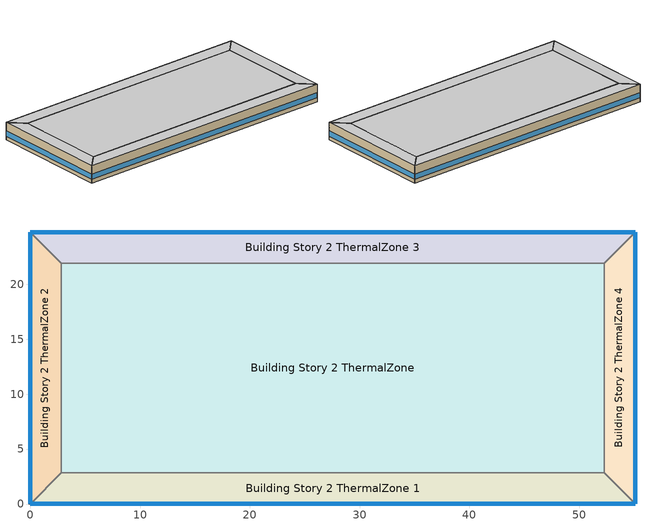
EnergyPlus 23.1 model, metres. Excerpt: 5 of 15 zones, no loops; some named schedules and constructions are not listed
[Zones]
Building Story 2 ThermalZone
 floor adiabatic (Typical Interior Floor): 52.27,2.83 2.83,2.83 2.83,21.94 52.27,21.94 z3.6
 wall adiabatic (Typical Interior Wall): 2.83,2.83 52.27,2.83 52.27,21.94 2.83,21.94 2.83,2.83 z3.6:7.2
 ceiling adiabatic (Typical Interior Ceiling): 52.27,21.94 2.83,21.94 2.83,2.83 52.27,2.83 z7.2
Building Story 2 ThermalZone 1
 floor adiabatic (Typical Interior Ceiling): 55.1,0 0,0 2.83,2.83 52.27,2.83 z3.6
 wall outside (Typical Insulated Steel Framed Exterior Wall R-20.41): 0,0 55.1,0 z3.6:7.2
 wall adiabatic (Typical Interior Wall): 55.1,0 52.27,2.83 2.83,2.83 0,0 z3.6:7.2
 window (U 0.48 SHGC 0.40 Dbl Ref-D Clr 6mm/13mm): 0.03,0 55.07,0 z4.36:5.44
 ceiling adiabatic (Typical Interior Ceiling): 52.27,2.83 2.83,2.83 0,0 55.1,0 z7.2
Building Story 2 ThermalZone 2
 floor adiabatic (Typical Interior Ceiling): 0,0 0,24.77 2.83,21.94 2.83,2.83 z3.6
 wall outside (Typical Insulated Steel Framed Exterior Wall R-20.41): 0,24.77 0,0 z3.6:7.2
 wall adiabatic (Typical Interior Wall): 0,0 2.83,2.83 2.83,21.94 0,24.77 z3.6:7.2
 window (U 0.48 SHGC 0.40 Dbl Ref-D Clr 6mm/13mm): 0,24.74 0,0.03 z4.36:5.44
 ceiling adiabatic (Typical Interior Ceiling): 2.83,2.83 2.83,21.94 0,24.77 0,0 z7.2
Building Story 2 ThermalZone 3
 floor adiabatic (Typical Interior Ceiling): 0,24.77 55.1,24.77 52.27,21.94 2.83,21.94 z3.6
 wall outside (Typical Insulated Steel Framed Exterior Wall R-20.41): 55.1,24.77 0,24.77 z3.6:7.2
 wall adiabatic (Typical Interior Wall): 0,24.77 2.83,21.94 52.27,21.94 55.1,24.77 z3.6:7.2
 window (U 0.48 SHGC 0.40 Dbl Ref-D Clr 6mm/13mm): 55.07,24.77 0.03,24.77 z4.36:5.44
 ceiling adiabatic (Typical Interior Ceiling): 2.83,21.94 52.27,21.94 55.1,24.77 0,24.77 z7.2
Building Story 2 ThermalZone 4
 floor adiabatic (Typical Interior Ceiling): 55.1,24.77 55.1,0 52.27,2.83 52.27,21.94 z3.6
 wall outside (Typical Insulated Steel Framed Exterior Wall R-20.41): 55.1,0 55.1,24.77 z3.6:7.2
 wall adiabatic (Typical Interior Wall): 55.1,24.77 52.27,21.94 52.27,2.83 55.1,0 z3.6:7.2
 window (U 0.48 SHGC 0.40 Dbl Ref-D Clr 6mm/13mm): 55.1,0.03 55.1,24.74 z4.36:5.44
 ceiling adiabatic (Typical Interior Ceiling): 52.27,21.94 52.27,2.83 55.1,0 55.1,24.77 z7.2
[Material] Roughness=MediumSmooth; Thickness {m}=0.15; Conductivity {W/m-K}=0.12; Density {kg/m3}=540; Specific Heat {J/kg-K}=1210; Thermal Absorptance=0.9; Solar Absorptance=0.7; Visible Absorptance=0.7
Std Wood 6inch 1; Std Wood 6inch 2
[Construction]
InteriorFurnishings 1: Std Wood 6inch 1
InteriorFurnishings 2: Std Wood 6inch 2
[SpaceList]
Story Ground Blended Space Type: Building Story 1 Space 4, Building Story 1 Space 1, Building Story 1 Space, Building Story 1 Space 3, Building Story 1 Space 2
Story Mid Blended Space Type: Building Story 2 Space, Building Story 2 Space 1, Building Story 2 Space 2, Building Story 2 Space 3, Building Story 2 Space 4
Story Top Blended Space Type: Building Story 3 Space, Building Story 3 Space 1, Building Story 3 Space 2, Building Story 3 Space 3, Building Story 3 Space 4
[Lights] Design Level Calculation Method=Watts/Area; Return Air Fraction=0; Fraction Visible=0.2; Fraction Replaceable=1
Name | Zone or ZoneList or Space or SpaceList | Schedule | Watts per Zone Floor Area {W/m2} | Fraction Radiant
Office OfficeLarge Data Center Lights 1 | Story Ground Blended Space Type | OfficeLarge BLDG_LIGHT_SCH_2013 | 0.0995619 | 0.7
Office OfficeLarge Main Data Center Lights 1 | Story Ground Blended Space Type | OfficeLarge BLDG_LIGHT_SCH_2013 | 0.179 | 0.7
SecondarySchool Auditorium Lights 1 | Story Ground Blended Space Type | SchoolSecondary BLDG_LIGHT_SCH_2013 | 0.615196 | 0.37
SecondarySchool Cafeteria Lights 1 | Story Ground Blended Space Type | SchoolSecondary BLDG_LIGHT_SCH_2013 | 0.401741 | 0.37
SecondarySchool Classroom Lights 1 | Story Ground Blended Space Type | SchoolSecondary BLDG_LIGHT_CLASSROOM_SCH_2013 | 0.796436 | 0.37
SecondarySchool ComputerRoom Lights 1 | Story Ground Blended Space Type | SchoolSecondary BLDG_LIGHT_CLASSROOM_SCH_2013 | 1.17002 | 0.37
SecondarySchool Corridor Lights 1 | Story Ground Blended Space Type | SchoolSecondary BLDG_LIGHT_CORRIDOR_SCH_2013 | 0.29887 | 0.37
SecondarySchool Gym Lights 1 | Story Ground Blended Space Type | SchoolSecondary BLDG_LIGHT_GYM_SCH_2013 | 2.29617 | 0.37
SecondarySchool Kitchen Lights 1 | Story Ground Blended Space Type | SchoolSecondary BLDG_LIGHT_SCH_2013 | 0.257882 | 0.37
SecondarySchool Library Lights 1 | Story Ground Blended Space Type | SchoolSecondary BLDG_LIGHT_LIBRARY_SCH_2013 | 0.989115 | 0.37
SecondarySchool Lobby Lights 1 | Story Ground Blended Space Type | SchoolSecondary BLDG_LIGHT_LOBBYFLR1_SCH_2013 | 0.373163 | 0.37
SecondarySchool Mechanical Lights 1 | Story Ground Blended Space Type | SchoolSecondary BLDG_LIGHT_MECHANICAL_SCH_2013 | 0.283999 | 0.37
SecondarySchool Office Lights 1 | Story Ground Blended Space Type | SchoolSecondary BLDG_LIGHT_OFFICE_SCH_2013 | 1.16779 | 0.37
SecondarySchool Restroom Lights 1 | Story Ground Blended Space Type | SchoolSecondary BLDG_LIGHT_BATH_SCH_2013 | 0.406333 | 0.37
Office WholeBuilding - Lg Office Lights 1 | Story Mid Blended Space Type | OfficeLarge BLDG_LIGHT_SCH_2013 | 1.48672 | 0.7
SecondarySchool Classroom Lights 2 | Story Mid Blended Space Type | SchoolSecondary BLDG_LIGHT_CLASSROOM_SCH_2013 | 6.50958 | 0.37
SecondarySchool Corridor Lights 2 | Story Mid Blended Space Type | SchoolSecondary BLDG_LIGHT_CORRIDOR_SCH_2013 | 2.44278 | 0.37
Office WholeBuilding - Lg Office Lights 2 | Story Top Blended Space Type | OfficeLarge BLDG_LIGHT_SCH_2013 | 8.82641 | 0.7
[People] Number of People Calculation Method=People/Area; Fraction Radiant=0.3; Enable ASHRAE 55 Comfort Warnings=Yes; Mean Radiant Temperature Calculation Type=ZoneAveraged; Work Efficiency Schedule=Work Efficiency Schedule; Clothing Insulation Schedule=Clothing Schedule; Air Velocity Schedule=Air Velocity Schedule; Thermal Comfort Model 1 Type=Fanger
Name | Zone or ZoneList or Space or SpaceList | Number of People Schedule | People per Floor Area {person/m2} | Activity Level Schedule
SecondarySchool Auditorium People 1 | Story Ground Blended Space Type | SchoolSecondary BLDG_OCC_SCH_Auditorium | 0.146475 | SchoolSecondary ACTIVITY_SCH
SecondarySchool Cafeteria People 1 | Story Ground Blended Space Type | SchoolSecondary BLDG_OCC_SCH_Cafeteria | 0.0618064 | SchoolSecondary ACTIVITY_SCH
SecondarySchool Classroom People 1 | Story Ground Blended Space Type | SchoolSecondary BLDG_OCC_SCH | 0.0224801 | SchoolSecondary ACTIVITY_SCH
SecondarySchool ComputerRoom People 1 | Story Ground Blended Space Type | SchoolSecondary BLDG_OCC_SCH_Extend | 0.0330248 | SchoolSecondary ACTIVITY_SCH
SecondarySchool Gym People 1 | Story Ground Blended Space Type | SchoolSecondary BLDG_OCC_SCH_Gym | 0.0956739 | SchoolSecondary ACTIVITY_SCH
SecondarySchool Kitchen People 1 | Story Ground Blended Space Type | SchoolSecondary BLDG_OCC_SCH | 0.0032459 | SchoolSecondary ACTIVITY_SCH
SecondarySchool Library People 1 | Story Ground Blended Space Type | SchoolSecondary BLDG_OCC_SCH | 0.00831189 | SchoolSecondary ACTIVITY_SCH
SecondarySchool Office People 1 | Story Ground Blended Space Type | SchoolSecondary BLDG_OCC_SCH_Offices | 0.00526032 | SchoolSecondary ACTIVITY_SCH
Office WholeBuilding - Lg Office People 1 | Story Mid Blended Space Type | OfficeLarge BLDG_OCC_SCH | 0.00906537 | OfficeLarge ACTIVITY_SCH
SecondarySchool Classroom People 2 | Story Mid Blended Space Type | SchoolSecondary BLDG_OCC_SCH | 0.183738 | SchoolSecondary ACTIVITY_SCH
Office WholeBuilding - Lg Office People 2 | Story Top Blended Space Type | OfficeLarge BLDG_OCC_SCH | 0.0538196 | OfficeLarge ACTIVITY_SCH
[ElectricEquipment] Design Level Calculation Method=Watts/Area
Name | Zone or ZoneList or Space or SpaceList | Schedule | Watts per Zone Floor Area {W/m2} | Fraction Radiant | Fraction Latent | Fraction Lost
2 Elevator Fans | Story Ground Blended Space Type | Elevator Schedule 3 | 0.0646608 | 0.5
2 Elevator Lift Motors | Story Ground Blended Space Type | Elevator Schedule 1 | 33.5339 | 0 | 0 | 1
2 Elevator Lights | Story Ground Blended Space Type | Elevator Schedule 2 | 0.0675662 | 0.5
Office OfficeLarge Data Center Elec Equip 1 | Story Ground Blended Space Type | DataCenter_EQUIP_SCH | 2.42834 | 0.5 | 0 | 0
Office OfficeLarge Main Data Center Elec Equip 1 | Story Ground Blended Space Type | DataCenter_EQUIP_SCH | 9.82314 | 0.5 | 0 | 0
SecondarySchool Auditorium Elec Equip 1 | Story Ground Blended Space Type | SchoolSecondary BLDG_EQUIP_SCH_2013 | 0.449191 | 0.5 | 0 | 0
SecondarySchool Cafeteria Elec Equip 1 | Story Ground Blended Space Type | SchoolSecondary KITCHEN_ELEC_EQUIP_SCH | 4.41916 | 0.5 | 0 | 0
SecondarySchool Classroom Elec Equip 1 | Story Ground Blended Space Type | SchoolSecondary BLDG_EQUIP_SCH_2013 | 0.596685 | 0.5 | 0 | 0
SecondarySchool ComputerRoom Elec Equip 1 | Story Ground Blended Space Type | SchoolSecondary BLDG_EQUIP_SCH_2013 | 1.75314 | 0.5 | 0 | 0
SecondarySchool Corridor Elec Equip 1 | Story Ground Blended Space Type | SchoolSecondary BLDG_EQUIP_SCH_2013 | 0.167548 | 0.5 | 0 | 0
SecondarySchool Gym Elec Equip 1 | Story Ground Blended Space Type | SchoolSecondary BLDG_EQUIP_SCH_2013 | 1.467 | 0.5 | 0 | 0
SecondarySchool Kitchen Elec Equip 1 | Story Ground Blended Space Type | SchoolSecondary KITCHEN_ELEC_EQUIP_SCH | 4.40104 | 0.3 | 0.25 | 0.2
SecondarySchool Library Elec Equip 1 | Story Ground Blended Space Type | SchoolSecondary BLDG_EQUIP_SCH_2013 | 0.773006 | 0.5 | 0 | 0
SecondarySchool Lobby Elec Equip 1; SecondarySchool Restroom Elec Equip 1 | Story Ground Blended Space Type | SchoolSecondary BLDG_EQUIP_SCH_2013 | 0.153412 | 0.5 | 0 | 0
SecondarySchool Mechanical Elec Equip 1 | Story Ground Blended Space Type | SchoolSecondary BLDG_EQUIP_SCH_2013 | 0.25019 | 0.5 | 0 | 0
SecondarySchool Office Elec Equip 1 | Story Ground Blended Space Type | SchoolSecondary BLDG_EQUIP_SCH_2013 | 1.05206 | 0.5 | 0 | 0
Office WholeBuilding - Lg Office Elec Equip 1 | Story Mid Blended Space Type | OfficeLarge BLDG_EQUIP_SCH | 1.35932 | 0.5 | 0 | 0
SecondarySchool Classroom Elec Equip 2 | Story Mid Blended Space Type | SchoolSecondary BLDG_EQUIP_SCH_2013 | 4.87694 | 0.5 | 0 | 0
SecondarySchool Corridor Elec Equip 2 | Story Mid Blended Space Type | SchoolSecondary BLDG_EQUIP_SCH_2013 | 1.36943 | 0.5 | 0 | 0
Office WholeBuilding - Lg Office Elec Equip 2 | Story Top Blended Space Type | OfficeLarge BLDG_EQUIP_SCH | 8.07007 | 0.5 | 0 | 0
[GasEquipment]
SecondarySchool Kitchen Gas Equip 1: Zone or ZoneList or Space or SpaceList=Story Ground Blended Space Type; Schedule=SchoolSecondary KITCHEN_GAS_EQUIP_SCH; Design Level Calculation Method=Watts/Area; Power per Zone Floor Area {W/m2}=33.2354; Fraction Latent=0.1; Fraction Radiant=0.2; Fraction Lost=0.7
[ZoneInfiltration:DesignFlowRate] Schedule=Always On Discrete; Design Flow Rate Calculation Method=Flow/ExteriorArea; Constant Term Coefficient=0; Temperature Term Coefficient=0; Velocity Term Coefficient=0.224; Velocity Squared Term Coefficient=0
Name | Zone or ZoneList or Space or SpaceList | Flow Rate per Exterior Surface Area {m3/s-m2}
SecondarySchool Auditorium A  - Story Ground Infiltration; SecondarySchool Auditorium C  - Story Ground Infiltration | Story Ground Blended Space Type | 1.55015e-05
SecondarySchool Cafeteria A  - Story Ground Infiltration; SecondarySchool Cafeteria C  - Story Ground Infiltration | Story Ground Blended Space Type | 9.81147e-06
SecondarySchool Classroom A  - Story Ground Infiltration; SecondarySchool Classroom C  - Story Ground Infiltration | Story Ground Blended Space Type | 5.079e-05
SecondarySchool ComputerRoom A  - Story Ground Infiltration; SecondarySchool ComputerRoom C  - Story Ground Infiltration | Story Ground Blended Space Type | 1.49786e-05
SecondarySchool Corridor B  - Story Ground Infiltration | Story Ground Blended Space Type | 4.71038e-05
SecondarySchool Gym A  - Story Ground Infiltration; SecondarySchool Gym C  - Story Ground Infiltration | Story Ground Blended Space Type | 3.00124e-05
SecondarySchool Gym A end_a - Story Ground Infiltration; SecondarySchool Gym C end_a - Story Ground Infiltration | Story Ground Blended Space Type | 4.12272e-05
SecondarySchool Gym B end_a - Story Ground Infiltration | Story Ground Blended Space Type | 7.26875e-05
SecondarySchool Kitchen A  - Story Ground Infiltration; SecondarySchool Kitchen C  - Story Ground Infiltration | Story Ground Blended Space Type | 3.38327e-06
SecondarySchool Library A  - Story Ground Infiltration; SecondarySchool Library C  - Story Ground Infiltration | Story Ground Blended Space Type | 1.31947e-05
SecondarySchool Lobby A  - Story Ground Infiltration; SecondarySchool Lobby C  - Story Ground Infiltration; SecondarySchool Restroom A  - Story Ground Infiltration; SecondarySchool Restroom C  - Story Ground Infiltration | Story Ground Blended Space Type | 6.58199e-06
SecondarySchool Mechanical A  - Story Ground Infiltration; SecondarySchool Mechanical C  - Story Ground Infiltration | Story Ground Blended Space Type | 1.07342e-05
SecondarySchool Office A  - Story Ground Infiltration; SecondarySchool Office C  - Story Ground Infiltration | Story Ground Blended Space Type | 1.6701e-05
Office WholeBuilding - Lg Office A  - Story Mid Infiltration; Office WholeBuilding - Lg Office C  - Story Mid Infiltration | Story Mid Blended Space Type | 4.93953e-05
Office WholeBuilding - Lg Office B  - Story Mid Infiltration | Story Mid Blended Space Type | 7.26875e-05
SecondarySchool Classroom A  - Story Mid Infiltration; SecondarySchool Classroom C  - Story Mid Infiltration | Story Mid Blended Space Type | 0.000121477
SecondarySchool Classroom A end_a - Story Mid Infiltration; SecondarySchool Classroom C end_a - Story Mid Infiltration | Story Mid Blended Space Type | 5.4019e-05
SecondarySchool Corridor B end_a - Story Mid Infiltration | Story Mid Blended Space Type | 4.71038e-05
Office WholeBuilding - Lg Office A  - Story Top Infiltration; Office WholeBuilding - Lg Office C  - Story Top Infiltration | Story Top Blended Space Type | 3.71817e-05
Office WholeBuilding - Lg Office A end_a - Story Top Infiltration; Office WholeBuilding - Lg Office A end_b - Story Top Infiltration; Office WholeBuilding - Lg Office C end_a - Story Top Infiltration; Office WholeBuilding - Lg Office C end_b - Story Top Infiltration | Story Top Blended Space Type | 1.18238e-05
Office WholeBuilding - Lg Office B end_a - Story Top Infiltration; Office WholeBuilding - Lg Office B end_b - Story Top Infiltration | Story Top Blended Space Type | 2.08466e-05
[Schedule:Day:Interval]
OfficeLarge BLDG_LIGHT_SCH_2013 Sat Day: No, 06:00, 0.05, 08:00, 0.0905601, 12:00, 0.27168, 17:00, 0.13584, 19:00, 0.0452801, 24:00, 0.05
OfficeLarge BLDG_LIGHT_SCH_2013 Default: No, 05:00, 0.05, 18:00, 0.0452801, 24:00, 0.05
OfficeLarge BLDG_LIGHT_SCH_2013 Wkdy Day: No, 05:00, 0.05, 06:00, 0.1, 07:00, 0.0905601, 08:00, 0.27168, 17:00, 0.815041, 18:00, 0.452801, 20:00, 0.27168, 22:00, 0.18112, 23:00, 0.0905601, 24:00, 0.0452801
OfficeLarge BLDG_LIGHT_SCH_2013 Summer Design Day; SchoolSecondary BLDG_LIGHT_SCH_2013 Summer Design Day; SchoolSecondary BLDG_LIGHT_CLASSROOM_SCH_2013 Summer Design Day; SchoolSecondary BLDG_LIGHT_CORRIDOR_SCH_2013 Summer Design Day; SchoolSecondary BLDG_LIGHT_GYM_SCH_2013 Summer Design Day; SchoolSecondary BLDG_LIGHT_LIBRARY_SCH_2013 Summer Design Day; SchoolSecondary BLDG_LIGHT_LOBBYFLR1_SCH_2013 Summer Design Day; SchoolSecondary BLDG_LIGHT_MECHANICAL_SCH_2013 Summer Design Day; SchoolSecondary BLDG_LIGHT_OFFICE_SCH_2013 Summer Design Day; SchoolSecondary BLDG_LIGHT_BATH_SCH_2013 Summer Design Day; Clothing Schedule Default Winter Clothes; 60 space(s) Occ Sch Summer Design Day 3; 60 space(s) Occ Sch Winter Design Day 3; 60 space(s) Occ Sch Summer Design Day 1; 60 space(s) Occ Sch Winter Design Day 1; 60 space(s) Occ Sch Summer Design Day 2; 60 space(s) Occ Sch Winter Design Day 2; DataCenter_EQUIP_SCH Wknd|Wkdy|Hol Day 3; DataCenter_EQUIP_SCH Wknd|Wkdy|Hol Day 7; DataCenter_EQUIP_SCH Wknd|Wkdy|Hol Day 11; DataCenter_EQUIP_SCH Summer Design Day; OfficeLarge BLDG_EQUIP_SCH Summer Design Day: No, 24:00, 1
OfficeLarge BLDG_LIGHT_SCH_2013 Winter Design Day; SchoolSecondary BLDG_LIGHT_SCH_2013 Winter Design Day; SchoolSecondary BLDG_LIGHT_CLASSROOM_SCH_2013 Winter Design Day; SchoolSecondary BLDG_LIGHT_CORRIDOR_SCH_2013 Winter Design Day; SchoolSecondary BLDG_LIGHT_GYM_SCH_2013 Winter Design Day; SchoolSecondary BLDG_LIGHT_LIBRARY_SCH_2013 Winter Design Day; SchoolSecondary BLDG_LIGHT_LOBBYFLR1_SCH_2013 Winter Design Day; SchoolSecondary BLDG_LIGHT_MECHANICAL_SCH_2013 Winter Design Day; SchoolSecondary BLDG_LIGHT_OFFICE_SCH_2013 Winter Design Day; SchoolSecondary BLDG_LIGHT_BATH_SCH_2013 Winter Design Day; SchoolSecondary BLDG_OCC_SCH_Auditorium Wknd Day; SchoolSecondary BLDG_OCC_SCH_Auditorium Wknd Day 1; SchoolSecondary BLDG_OCC_SCH_Auditorium Default; SchoolSecondary BLDG_OCC_SCH_Auditorium Winter Design Day; Work Efficiency Schedule Default; SchoolSecondary BLDG_OCC_SCH_Cafeteria Wknd Day; SchoolSecondary BLDG_OCC_SCH_Cafeteria Wknd Day 1; SchoolSecondary BLDG_OCC_SCH_Cafeteria Default; SchoolSecondary BLDG_OCC_SCH_Cafeteria Winter Design Day; SchoolSecondary BLDG_OCC_SCH Wknd Day; SchoolSecondary BLDG_OCC_SCH Wknd Day 1; SchoolSecondary BLDG_OCC_SCH Default; SchoolSecondary BLDG_OCC_SCH Winter Design Day; SchoolSecondary BLDG_OCC_SCH_Extend Wknd Day; SchoolSecondary BLDG_OCC_SCH_Extend Wknd Day 1; SchoolSecondary BLDG_OCC_SCH_Extend Default; SchoolSecondary BLDG_OCC_SCH_Extend Winter Design Day; SchoolSecondary BLDG_OCC_SCH_Gym Wknd Day; SchoolSecondary BLDG_OCC_SCH_Gym Wknd Day 1; SchoolSecondary BLDG_OCC_SCH_Gym Default; SchoolSecondary BLDG_OCC_SCH_Gym Winter Design Day; SchoolSecondary BLDG_OCC_SCH_Offices Wknd Day; SchoolSecondary BLDG_OCC_SCH_Offices Wknd Day 1; SchoolSecondary BLDG_OCC_SCH_Offices Default; SchoolSecondary BLDG_OCC_SCH_Offices Winter Design Day; Schedule Day 3; OfficeLarge BLDG_OCC_SCH Winter Design Day; OfficeLarge BLDG_EQUIP_SCH Winter Design Day: No, 24:00, 0
SchoolSecondary BLDG_LIGHT_SCH_2013 Wknd Day; SchoolSecondary BLDG_LIGHT_SCH_2013 Wknd Day 1; SchoolSecondary BLDG_LIGHT_SCH_2013 Default; SchoolSecondary BLDG_LIGHT_CLASSROOM_SCH_2013 Wknd Day; SchoolSecondary BLDG_LIGHT_CLASSROOM_SCH_2013 Wknd Day 1; SchoolSecondary BLDG_LIGHT_CLASSROOM_SCH_2013 Default; SchoolSecondary BLDG_LIGHT_CORRIDOR_SCH_2013 Wknd Day; SchoolSecondary BLDG_LIGHT_CORRIDOR_SCH_2013 Wknd Day 1; SchoolSecondary BLDG_LIGHT_CORRIDOR_SCH_2013 Default; SchoolSecondary BLDG_LIGHT_GYM_SCH_2013 Wknd Day; SchoolSecondary BLDG_LIGHT_GYM_SCH_2013 Wknd Day 1; SchoolSecondary BLDG_LIGHT_GYM_SCH_2013 Default; SchoolSecondary BLDG_LIGHT_LIBRARY_SCH_2013 Wknd Day; SchoolSecondary BLDG_LIGHT_LIBRARY_SCH_2013 Wknd Day 1; SchoolSecondary BLDG_LIGHT_LIBRARY_SCH_2013 Default; SchoolSecondary BLDG_LIGHT_LOBBYFLR1_SCH_2013 Wknd Day; SchoolSecondary BLDG_LIGHT_LOBBYFLR1_SCH_2013 Wknd Day 1; SchoolSecondary BLDG_LIGHT_LOBBYFLR1_SCH_2013 Default; SchoolSecondary BLDG_LIGHT_MECHANICAL_SCH_2013 Wknd Day; SchoolSecondary BLDG_LIGHT_MECHANICAL_SCH_2013 Wknd Day 1; SchoolSecondary BLDG_LIGHT_MECHANICAL_SCH_2013 Default; SchoolSecondary BLDG_LIGHT_OFFICE_SCH_2013 Wknd Day; SchoolSecondary BLDG_LIGHT_OFFICE_SCH_2013 Wknd Day 1; SchoolSecondary BLDG_LIGHT_OFFICE_SCH_2013 Default; SchoolSecondary BLDG_LIGHT_BATH_SCH_2013 Wknd Day; SchoolSecondary BLDG_LIGHT_BATH_SCH_2013 Wknd Day 1; SchoolSecondary BLDG_LIGHT_BATH_SCH_2013 Default: No, 24:00, 0.1773
SchoolSecondary BLDG_LIGHT_SCH_2013 Wkdy Day; SchoolSecondary BLDG_LIGHT_SCH_2013 Wkdy Day 2; SchoolSecondary BLDG_LIGHT_MECHANICAL_SCH_2013 Wkdy Day; SchoolSecondary BLDG_LIGHT_MECHANICAL_SCH_2013 Wkdy Day 2: No, 07:00, 0.1773, 21:00, 0.9, 24:00, 0.1773
SchoolSecondary BLDG_LIGHT_SCH_2013 Wkdy Day 1; SchoolSecondary BLDG_LIGHT_MECHANICAL_SCH_2013 Wkdy Day 1: No, 08:00, 0.1773, 20:00, 0.5, 24:00, 0.1773
SchoolSecondary BLDG_LIGHT_CLASSROOM_SCH_2013 Wkdy Day; SchoolSecondary BLDG_LIGHT_CLASSROOM_SCH_2013 Wkdy Day 2: No, 07:00, 0.1773, 08:00, 0.9, 21:00, 0.598291, 24:00, 0.1773
SchoolSecondary BLDG_LIGHT_CLASSROOM_SCH_2013 Wkdy Day 1: No, 08:00, 0.1773, 20:00, 0.332384, 21:00, 0.117863, 24:00, 0.1773
SchoolSecondary BLDG_LIGHT_CORRIDOR_SCH_2013 Wkdy Day; SchoolSecondary BLDG_LIGHT_CORRIDOR_SCH_2013 Wkdy Day 2: No, 07:00, 0.1773, 08:00, 0.9, 21:00, 0.551772, 24:00, 0.1773
SchoolSecondary BLDG_LIGHT_CORRIDOR_SCH_2013 Wkdy Day 1: No, 08:00, 0.1773, 20:00, 0.30654, 21:00, 0.108699, 24:00, 0.1773
SchoolSecondary BLDG_LIGHT_GYM_SCH_2013 Wkdy Day; SchoolSecondary BLDG_LIGHT_GYM_SCH_2013 Wkdy Day 2: No, 07:00, 0.1773, 08:00, 0.9, 21:00, 0.88182, 24:00, 0.1773
SchoolSecondary BLDG_LIGHT_GYM_SCH_2013 Wkdy Day 1: No, 08:00, 0.1773, 20:00, 0.4899, 21:00, 0.173719, 24:00, 0.1773
SchoolSecondary BLDG_LIGHT_LIBRARY_SCH_2013 Wkdy Day; SchoolSecondary BLDG_LIGHT_LIBRARY_SCH_2013 Wkdy Day 2: No, 07:00, 0.1773, 08:00, 0.9, 21:00, 0.8325, 24:00, 0.1773
SchoolSecondary BLDG_LIGHT_LIBRARY_SCH_2013 Wkdy Day 1: No, 08:00, 0.1773, 20:00, 0.4625, 21:00, 0.164002, 24:00, 0.1773
SchoolSecondary BLDG_LIGHT_LOBBYFLR1_SCH_2013 Wkdy Day; SchoolSecondary BLDG_LIGHT_LOBBYFLR1_SCH_2013 Wkdy Day 2: No, 07:00, 0.1773, 08:00, 0.9, 21:00, 0.855, 24:00, 0.1773
SchoolSecondary BLDG_LIGHT_LOBBYFLR1_SCH_2013 Wkdy Day 1: No, 08:00, 0.1773, 20:00, 0.475, 21:00, 0.168435, 24:00, 0.1773
SchoolSecondary BLDG_LIGHT_OFFICE_SCH_2013 Wkdy Day; SchoolSecondary BLDG_LIGHT_OFFICE_SCH_2013 Wkdy Day 2: No, 07:00, 0.1773, 08:00, 0.9, 21:00, 0.747958, 24:00, 0.1773
SchoolSecondary BLDG_LIGHT_OFFICE_SCH_2013 Wkdy Day 1: No, 08:00, 0.1773, 20:00, 0.415533, 21:00, 0.147348, 24:00, 0.1773
SchoolSecondary BLDG_LIGHT_BATH_SCH_2013 Wkdy Day; SchoolSecondary BLDG_LIGHT_BATH_SCH_2013 Wkdy Day 2: No, 07:00, 0.1773, 08:00, 0.9, 21:00, 0.594, 24:00, 0.1773
SchoolSecondary BLDG_LIGHT_BATH_SCH_2013 Wkdy Day 1: No, 08:00, 0.1773, 20:00, 0.33, 21:00, 0.117018, 24:00, 0.1773
SchoolSecondary BLDG_OCC_SCH_Auditorium Wkdy|SmrDsn Day; SchoolSecondary BLDG_OCC_SCH_Auditorium Wkdy|SmrDsn Day 2; SchoolSecondary BLDG_OCC_SCH_Auditorium Summer Design Day: No, 08:00, 0, 15:00, 0.25, 20:00, 0.95, 24:00, 0
SchoolSecondary BLDG_OCC_SCH_Auditorium Wkdy|SmrDsn Day 1: No, 08:00, 0, 17:00, 0.15, 19:00, 0.35, 24:00, 0
SchoolSecondary ACTIVITY_SCH Default; SchoolSecondary ACTIVITY_SCH Summer Design Day; SchoolSecondary ACTIVITY_SCH Winter Design Day; OfficeLarge ACTIVITY_SCH Default; OfficeLarge ACTIVITY_SCH Summer Design Day; OfficeLarge ACTIVITY_SCH Winter Design Day: No, 24:00, 120
Air Velocity Schedule Default: No, 24:00, 0.2
SchoolSecondary BLDG_OCC_SCH_Cafeteria Wkdy|SmrDsn Day; SchoolSecondary BLDG_OCC_SCH_Cafeteria Wkdy|SmrDsn Day 2; SchoolSecondary BLDG_OCC_SCH_Cafeteria Summer Design Day: No, 09:00, 0, 15:00, 0.95, 20:00, 0.35, 24:00, 0
SchoolSecondary BLDG_OCC_SCH_Cafeteria Wkdy|SmrDsn Day 1: No, 09:00, 0, 17:00, 0.15, 19:00, 0.35, 24:00, 0
SchoolSecondary BLDG_OCC_SCH Wkdy|SmrDsn Day; SchoolSecondary BLDG_OCC_SCH Wkdy|SmrDsn Day 2; SchoolSecondary BLDG_OCC_SCH Summer Design Day: No, 08:00, 0, 16:00, 0.95, 21:00, 0.15, 24:00, 0
SchoolSecondary BLDG_OCC_SCH Wkdy|SmrDsn Day 1: No, 08:00, 0, 21:00, 0.15, 24:00, 0
SchoolSecondary BLDG_OCC_SCH_Extend Wkdy|SmrDsn Day; SchoolSecondary BLDG_OCC_SCH_Extend Wkdy|SmrDsn Day 2; SchoolSecondary BLDG_OCC_SCH_Extend Summer Design Day: No, 08:00, 0, 21:00, 0.95, 24:00, 0
SchoolSecondary BLDG_OCC_SCH_Extend Wkdy|SmrDsn Day 1: No, 08:00, 0, 21:00, 0.5, 24:00, 0
SchoolSecondary BLDG_OCC_SCH_Gym Wkdy|SmrDsn Day; SchoolSecondary BLDG_OCC_SCH_Gym Wkdy|SmrDsn Day 2; SchoolSecondary BLDG_OCC_SCH_Gym Summer Design Day: No, 08:00, 0, 16:00, 0.35, 21:00, 0.95, 24:00, 0
SchoolSecondary BLDG_OCC_SCH_Gym Wkdy|SmrDsn Day 1: No, 08:00, 0, 21:00, 0.35, 24:00, 0
SchoolSecondary BLDG_OCC_SCH_Offices Wkdy|SmrDsn Day; SchoolSecondary BLDG_OCC_SCH_Offices Wkdy|SmrDsn Day 2; SchoolSecondary BLDG_OCC_SCH_Offices Summer Design Day: No, 08:00, 0, 17:00, 0.95, 21:00, 0.15, 24:00, 0
SchoolSecondary BLDG_OCC_SCH_Offices Wkdy|SmrDsn Day 1: No, 08:00, 0, 17:00, 0.5, 21:00, 0.15, 24:00, 0
60 space(s) Occ Sch Saturday 3; 60 space(s) Occ Sch Saturday 2: No, 05:00, 0, 06:00, 1, 07:00, 0, 08:00, 1, 11:00, 0, 12:00, 1, 16:00, 0, 17:00, 1, 18:00, 0, 19:00, 1, 24:00, 0
60 space(s) Occ Sch Sunday 3; 60 space(s) Occ Sch Sunday 2: No, 05:00, 0, 06:00, 1, 17:00, 0, 18:00, 1, 24:00, 0
60 space(s) Occ Sch Default 3; 60 space(s) Occ Sch Tuesday 19; 60 space(s) Occ Sch Wednesday 19; 60 space(s) Occ Sch Thursday 19; 60 space(s) Occ Sch Friday 19; 60 space(s) Occ Sch Thursday 18; 60 space(s) Occ Sch Friday 18; 60 space(s) Occ Sch Monday 16; 60 space(s) Occ Sch Tuesday 18; 60 space(s) Occ Sch Wednesday 18; 60 space(s) Occ Sch Thursday 16; 60 space(s) Occ Sch Friday 16; 60 space(s) Occ Sch Monday 14; 60 space(s) Occ Sch Tuesday 16; 60 space(s) Occ Sch Wednesday 16; 60 space(s) Occ Sch Friday 15; 60 space(s) Occ Sch Monday 13; 60 space(s) Occ Sch Tuesday 15; 60 space(s) Occ Sch Wednesday 15; 60 space(s) Occ Sch Thursday 15; 60 space(s) Occ Sch Default 2; 60 space(s) Occ Sch Tuesday 14; 60 space(s) Occ Sch Wednesday 14; 60 space(s) Occ Sch Thursday 14; 60 space(s) Occ Sch Friday 14; 60 space(s) Occ Sch Thursday 13; 60 space(s) Occ Sch Friday 13; 60 space(s) Occ Sch Monday 12; 60 space(s) Occ Sch Tuesday 13; 60 space(s) Occ Sch Wednesday 13; 60 space(s) Occ Sch Thursday 11; 60 space(s) Occ Sch Friday 11; 60 space(s) Occ Sch Monday 10; 60 space(s) Occ Sch Tuesday 11; 60 space(s) Occ Sch Wednesday 11; 60 space(s) Occ Sch Friday 10; 60 space(s) Occ Sch Monday 9; 60 space(s) Occ Sch Tuesday 10; 60 space(s) Occ Sch Wednesday 10; 60 space(s) Occ Sch Thursday 10: No, 05:00, 0, 07:00, 1, 08:00, 1, 09:00, 1, 11:00, 0, 13:00, 1, 14:00, 0, 15:00, 1, 16:00, 1, 17:00, 1, 18:00, 1, 19:00, 0, 20:00, 1, 21:00, 1, 22:00, 1, 24:00, 0
60 space(s) Occ Sch Friday 17; 60 space(s) Occ Sch Monday 15; 60 space(s) Occ Sch Tuesday 17; 60 space(s) Occ Sch Wednesday 17; 60 space(s) Occ Sch Thursday 17; 60 space(s) Occ Sch Friday 12; 60 space(s) Occ Sch Monday 11; 60 space(s) Occ Sch Tuesday 12; 60 space(s) Occ Sch Wednesday 12; 60 space(s) Occ Sch Thursday 12: No, 05:00, 0, 07:00, 1, 08:00, 1, 09:00, 1, 11:00, 0, 13:00, 1, 16:00, 0, 17:00, 1, 18:00, 1, 19:00, 1, 20:00, 0, 21:00, 1, 22:00, 1, 24:00, 0
60 space(s) Occ Sch Saturday 1: No, 05:00, 0, 06:00, 0.00506984, 07:00, 0, 08:00, 0.0101397, 11:00, 0, 12:00, 0.0101397, 16:00, 0, 17:00, 0.00253492, 18:00, 0, 19:00, 0.00253492, 24:00, 0
60 space(s) Occ Sch Sunday 1: No, 05:00, 0, 06:00, 0.00253492, 17:00, 0, 18:00, 0.00253492, 24:00, 0
60 space(s) Occ Sch Default 1; 60 space(s) Occ Sch Tuesday 9; 60 space(s) Occ Sch Wednesday 9; 60 space(s) Occ Sch Thursday 9; 60 space(s) Occ Sch Friday 9; 60 space(s) Occ Sch Friday 5; 60 space(s) Occ Sch Monday 5; 60 space(s) Occ Sch Tuesday 5; 60 space(s) Occ Sch Wednesday 5; 60 space(s) Occ Sch Thursday 5: No, 05:00, 0, 07:00, 0.00506984, 08:00, 0.293544, 09:00, 0.0476565, 11:00, 0, 13:00, 0.0228143, 14:00, 0, 15:00, 0.0532333, 16:00, 0.094806, 17:00, 0.0370098, 18:00, 0.0101397, 19:00, 0, 20:00, 0.130802, 21:00, 0.126746, 22:00, 0.00253492, 24:00, 0
60 space(s) Occ Sch Thursday 8; 60 space(s) Occ Sch Friday 8; 60 space(s) Occ Sch Monday 8; 60 space(s) Occ Sch Tuesday 8; 60 space(s) Occ Sch Wednesday 8; 60 space(s) Occ Sch Thursday 6; 60 space(s) Occ Sch Friday 6; 60 space(s) Occ Sch Monday 6; 60 space(s) Occ Sch Tuesday 6; 60 space(s) Occ Sch Wednesday 6: No, 05:00, 0, 07:00, 0.00506984, 08:00, 0.151588, 09:00, 0.0481635, 11:00, 0, 13:00, 0.0233213, 14:00, 0, 15:00, 0.0532333, 16:00, 0.0466425, 17:00, 0.0370098, 18:00, 0.0101397, 19:00, 0, 20:00, 0.130802, 21:00, 0.126746, 22:00, 0.00253492, 24:00, 0
60 space(s) Occ Sch Friday 7; 60 space(s) Occ Sch Monday 7; 60 space(s) Occ Sch Tuesday 7; 60 space(s) Occ Sch Wednesday 7; 60 space(s) Occ Sch Thursday 7: No, 05:00, 0, 07:00, 0.00506984, 08:00, 0.125732, 09:00, 0.00760476, 11:00, 0, 13:00, 0.0228143, 16:00, 0, 17:00, 0.00101397, 18:00, 0.0101397, 19:00, 0.0593171, 20:00, 0, 21:00, 0.0679358, 22:00, 0.00253492, 24:00, 0
DataCenter_EQUIP_SCH Wknd|Wkdy|Hol Day; DataCenter_EQUIP_SCH Wknd|Wkdy|Hol Day 4; DataCenter_EQUIP_SCH Wknd|Wkdy|Hol Day 8; DataCenter_EQUIP_SCH Winter Design Day 11: No, 24:00, 0.25
DataCenter_EQUIP_SCH Wknd|Wkdy|Hol Day 1; DataCenter_EQUIP_SCH Wknd|Wkdy|Hol Day 5; DataCenter_EQUIP_SCH Wknd|Wkdy|Hol Day 9: No, 24:00, 0.5
DataCenter_EQUIP_SCH Wknd|Wkdy|Hol Day 2; DataCenter_EQUIP_SCH Wknd|Wkdy|Hol Day 6; DataCenter_EQUIP_SCH Wknd|Wkdy|Hol Day 10: No, 24:00, 0.75
SchoolSecondary BLDG_EQUIP_SCH_2013 Default|Wknd Day; SchoolSecondary BLDG_EQUIP_SCH_2013 Default|Wknd Day 2; SchoolSecondary BLDG_EQUIP_SCH_2013 Default: No, 24:00, 0.295624
SchoolSecondary BLDG_EQUIP_SCH_2013 Wkdy Day; SchoolSecondary BLDG_EQUIP_SCH_2013 Wkdy Day 2: No, 08:00, 0.295624, 17:00, 0.90367, 21:00, 0.332931, 24:00, 0.295624
SchoolSecondary BLDG_EQUIP_SCH_2013 Wkdy Day 1: No, 08:00, 0.21116, 17:00, 0.475616, 21:00, 0.237808, 24:00, 0.21116
SchoolSecondary BLDG_EQUIP_SCH_2013 Default|Wknd Day 1: No, 24:00, 0.21116
SchoolSecondary BLDG_EQUIP_SCH_2013 Summer Design Day: No, 08:00, 0.35, 17:00, 0.95, 24:00, 0.35
SchoolSecondary BLDG_EQUIP_SCH_2013 Winter Design Day 2: No, 24:00, 0.35
SchoolSecondary KITCHEN_ELEC_EQUIP_SCH Wknd Day; SchoolSecondary KITCHEN_ELEC_EQUIP_SCH Wknd Day 1; SchoolSecondary KITCHEN_ELEC_EQUIP_SCH Default; SchoolSecondary KITCHEN_ELEC_EQUIP_SCH Winter Design Day: No, 24:00, 0.1
SchoolSecondary KITCHEN_ELEC_EQUIP_SCH Wkdy Day; SchoolSecondary KITCHEN_ELEC_EQUIP_SCH Wkdy Day 1; SchoolSecondary KITCHEN_ELEC_EQUIP_SCH Wkdy Day 2; SchoolSecondary KITCHEN_ELEC_EQUIP_SCH Summer Design Day: No, 08:00, 0.1, 10:00, 0.15, 13:00, 0.25, 15:00, 0.15, 24:00, 0.1
SchoolSecondary KITCHEN_GAS_EQUIP_SCH Wknd Day; SchoolSecondary KITCHEN_GAS_EQUIP_SCH Wknd Day 1; SchoolSecondary KITCHEN_GAS_EQUIP_SCH Default; SchoolSecondary KITCHEN_GAS_EQUIP_SCH Winter Design Day: No, 24:00, 0.02
SchoolSecondary KITCHEN_GAS_EQUIP_SCH Wkdy|SmrDsn Day; SchoolSecondary KITCHEN_GAS_EQUIP_SCH Wkdy|SmrDsn Day 1; SchoolSecondary KITCHEN_GAS_EQUIP_SCH Wkdy|SmrDsn Day 2; SchoolSecondary KITCHEN_GAS_EQUIP_SCH Summer Design Day: No, 08:00, 0.02, 10:00, 0.15, 13:00, 0.2, 15:00, 0.1, 24:00, 0.02
OfficeLarge BLDG_OCC_SCH Sat Day: No, 06:00, 0, 08:00, 0.1, 12:00, 0.3, 17:00, 0.1, 19:00, 0.05, 24:00, 0
OfficeLarge BLDG_OCC_SCH Default: No, 06:00, 0, 18:00, 0.05, 24:00, 0
OfficeLarge BLDG_OCC_SCH Wkdy Day: No, 06:00, 0, 07:00, 0.1, 08:00, 0.2, 12:00, 0.95, 13:00, 0.5, 17:00, 0.95, 18:00, 0.3, 22:00, 0.1, 24:00, 0.05
OfficeLarge BLDG_OCC_SCH Summer Design Day: No, 06:00, 0, 22:00, 1, 24:00, 0.05
OfficeLarge BLDG_EQUIP_SCH Sat Day: No, 06:00, 0.3, 08:00, 0.4, 12:00, 0.5, 17:00, 0.35, 24:00, 0.3
OfficeLarge BLDG_EQUIP_SCH Default: No, 24:00, 0.3
OfficeLarge BLDG_EQUIP_SCH Wkdy Day: No, 08:00, 0.4, 12:00, 0.9, 13:00, 0.8, 17:00, 0.9, 18:00, 0.5, 24:00, 0.4
[Schedule:Week:Daily]
OfficeLarge BLDG_LIGHT_SCH_2013 Week Rule - Jan1-Jan1: OfficeLarge BLDG_LIGHT_SCH_2013 Sat Day, OfficeLarge BLDG_LIGHT_SCH_2013 Sat Day, OfficeLarge BLDG_LIGHT_SCH_2013 Sat Day, OfficeLarge BLDG_LIGHT_SCH_2013 Sat Day, OfficeLarge BLDG_LIGHT_SCH_2013 Sat Day, OfficeLarge BLDG_LIGHT_SCH_2013 Sat Day, OfficeLarge BLDG_LIGHT_SCH_2013 Sat Day, OfficeLarge BLDG_LIGHT_SCH_2013 Default, OfficeLarge BLDG_LIGHT_SCH_2013 Summer Design Day, OfficeLarge BLDG_LIGHT_SCH_2013 Winter Design Day, OfficeLarge BLDG_LIGHT_SCH_2013 Default, OfficeLarge BLDG_LIGHT_SCH_2013 Default
OfficeLarge BLDG_LIGHT_SCH_2013 Week Rule - Jan2-Dec31: OfficeLarge BLDG_LIGHT_SCH_2013 Default, OfficeLarge BLDG_LIGHT_SCH_2013 Wkdy Day, OfficeLarge BLDG_LIGHT_SCH_2013 Wkdy Day, OfficeLarge BLDG_LIGHT_SCH_2013 Wkdy Day, OfficeLarge BLDG_LIGHT_SCH_2013 Wkdy Day, OfficeLarge BLDG_LIGHT_SCH_2013 Wkdy Day, OfficeLarge BLDG_LIGHT_SCH_2013 Sat Day, OfficeLarge BLDG_LIGHT_SCH_2013 Default, OfficeLarge BLDG_LIGHT_SCH_2013 Summer Design Day, OfficeLarge BLDG_LIGHT_SCH_2013 Winter Design Day, OfficeLarge BLDG_LIGHT_SCH_2013 Default, OfficeLarge BLDG_LIGHT_SCH_2013 Default
SchoolSecondary BLDG_LIGHT_SCH_2013 Week Rule - Jan1-Jan1: SchoolSecondary BLDG_LIGHT_SCH_2013 Wknd Day, SchoolSecondary BLDG_LIGHT_SCH_2013 Wknd Day, SchoolSecondary BLDG_LIGHT_SCH_2013 Wknd Day, SchoolSecondary BLDG_LIGHT_SCH_2013 Wknd Day, SchoolSecondary BLDG_LIGHT_SCH_2013 Wknd Day, SchoolSecondary BLDG_LIGHT_SCH_2013 Wknd Day, SchoolSecondary BLDG_LIGHT_SCH_2013 Wknd Day, SchoolSecondary BLDG_LIGHT_SCH_2013 Default, SchoolSecondary BLDG_LIGHT_SCH_2013 Summer Design Day, SchoolSecondary BLDG_LIGHT_SCH_2013 Winter Design Day, SchoolSecondary BLDG_LIGHT_SCH_2013 Default, SchoolSecondary BLDG_LIGHT_SCH_2013 Default
SchoolSecondary BLDG_LIGHT_SCH_2013 Week Rule - Jan2-Jun25: SchoolSecondary BLDG_LIGHT_SCH_2013 Wknd Day, SchoolSecondary BLDG_LIGHT_SCH_2013 Wkdy Day, SchoolSecondary BLDG_LIGHT_SCH_2013 Wkdy Day, SchoolSecondary BLDG_LIGHT_SCH_2013 Wkdy Day, SchoolSecondary BLDG_LIGHT_SCH_2013 Wkdy Day, SchoolSecondary BLDG_LIGHT_SCH_2013 Wkdy Day, SchoolSecondary BLDG_LIGHT_SCH_2013 Wknd Day, SchoolSecondary BLDG_LIGHT_SCH_2013 Default, SchoolSecondary BLDG_LIGHT_SCH_2013 Summer Design Day, SchoolSecondary BLDG_LIGHT_SCH_2013 Winter Design Day, SchoolSecondary BLDG_LIGHT_SCH_2013 Default, SchoolSecondary BLDG_LIGHT_SCH_2013 Default
SchoolSecondary BLDG_LIGHT_SCH_2013 Week Rule - Jun26-Jul2: SchoolSecondary BLDG_LIGHT_SCH_2013 Wknd Day, SchoolSecondary BLDG_LIGHT_SCH_2013 Wkdy Day, SchoolSecondary BLDG_LIGHT_SCH_2013 Wkdy Day, SchoolSecondary BLDG_LIGHT_SCH_2013 Wkdy Day, SchoolSecondary BLDG_LIGHT_SCH_2013 Wkdy Day, SchoolSecondary BLDG_LIGHT_SCH_2013 Wkdy Day 1, SchoolSecondary BLDG_LIGHT_SCH_2013 Wknd Day 1, SchoolSecondary BLDG_LIGHT_SCH_2013 Default, SchoolSecondary BLDG_LIGHT_SCH_2013 Summer Design Day, SchoolSecondary BLDG_LIGHT_SCH_2013 Winter Design Day, SchoolSecondary BLDG_LIGHT_SCH_2013 Default, SchoolSecondary BLDG_LIGHT_SCH_2013 Default
SchoolSecondary BLDG_LIGHT_SCH_2013 Week Rule - Jul3-Aug27: SchoolSecondary BLDG_LIGHT_SCH_2013 Wknd Day 1, SchoolSecondary BLDG_LIGHT_SCH_2013 Wkdy Day 1, SchoolSecondary BLDG_LIGHT_SCH_2013 Wkdy Day 1, SchoolSecondary BLDG_LIGHT_SCH_2013 Wkdy Day 1, SchoolSecondary BLDG_LIGHT_SCH_2013 Wkdy Day 1, SchoolSecondary BLDG_LIGHT_SCH_2013 Wkdy Day 1, SchoolSecondary BLDG_LIGHT_SCH_2013 Wknd Day 1, SchoolSecondary BLDG_LIGHT_SCH_2013 Default, SchoolSecondary BLDG_LIGHT_SCH_2013 Summer Design Day, SchoolSecondary BLDG_LIGHT_SCH_2013 Winter Design Day, SchoolSecondary BLDG_LIGHT_SCH_2013 Default, SchoolSecondary BLDG_LIGHT_SCH_2013 Default
SchoolSecondary BLDG_LIGHT_SCH_2013 Week Rule - Aug28-Sep3: SchoolSecondary BLDG_LIGHT_SCH_2013 Wknd Day 1, SchoolSecondary BLDG_LIGHT_SCH_2013 Wkdy Day 1, SchoolSecondary BLDG_LIGHT_SCH_2013 Wkdy Day 1, SchoolSecondary BLDG_LIGHT_SCH_2013 Wkdy Day 1, SchoolSecondary BLDG_LIGHT_SCH_2013 Wkdy Day 2, SchoolSecondary BLDG_LIGHT_SCH_2013 Wkdy Day 2, SchoolSecondary BLDG_LIGHT_SCH_2013 Default, SchoolSecondary BLDG_LIGHT_SCH_2013 Default, SchoolSecondary BLDG_LIGHT_SCH_2013 Summer Design Day, SchoolSecondary BLDG_LIGHT_SCH_2013 Winter Design Day, SchoolSecondary BLDG_LIGHT_SCH_2013 Default, SchoolSecondary BLDG_LIGHT_SCH_2013 Default
SchoolSecondary BLDG_LIGHT_SCH_2013 Week Rule - Sep4-Dec31: SchoolSecondary BLDG_LIGHT_SCH_2013 Default, SchoolSecondary BLDG_LIGHT_SCH_2013 Wkdy Day 2, SchoolSecondary BLDG_LIGHT_SCH_2013 Wkdy Day 2, SchoolSecondary BLDG_LIGHT_SCH_2013 Wkdy Day 2, SchoolSecondary BLDG_LIGHT_SCH_2013 Wkdy Day 2, SchoolSecondary BLDG_LIGHT_SCH_2013 Wkdy Day 2, SchoolSecondary BLDG_LIGHT_SCH_2013 Default, SchoolSecondary BLDG_LIGHT_SCH_2013 Default, SchoolSecondary BLDG_LIGHT_SCH_2013 Summer Design Day, SchoolSecondary BLDG_LIGHT_SCH_2013 Winter Design Day, SchoolSecondary BLDG_LIGHT_SCH_2013 Default, SchoolSecondary BLDG_LIGHT_SCH_2013 Default
SchoolSecondary BLDG_LIGHT_CLASSROOM_SCH_2013 Week Rule - Jan1-Jan1: SchoolSecondary BLDG_LIGHT_CLASSROOM_SCH_2013 Wknd Day, SchoolSecondary BLDG_LIGHT_CLASSROOM_SCH_2013 Wknd Day, SchoolSecondary BLDG_LIGHT_CLASSROOM_SCH_2013 Wknd Day, SchoolSecondary BLDG_LIGHT_CLASSROOM_SCH_2013 Wknd Day, SchoolSecondary BLDG_LIGHT_CLASSROOM_SCH_2013 Wknd Day, SchoolSecondary BLDG_LIGHT_CLASSROOM_SCH_2013 Wknd Day, SchoolSecondary BLDG_LIGHT_CLASSROOM_SCH_2013 Wknd Day, SchoolSecondary BLDG_LIGHT_CLASSROOM_SCH_2013 Default, SchoolSecondary BLDG_LIGHT_CLASSROOM_SCH_2013 Summer Design Day, SchoolSecondary BLDG_LIGHT_CLASSROOM_SCH_2013 Winter Design Day, SchoolSecondary BLDG_LIGHT_CLASSROOM_SCH_2013 Default, SchoolSecondary BLDG_LIGHT_CLASSROOM_SCH_2013 Default
SchoolSecondary BLDG_LIGHT_CLASSROOM_SCH_2013 Week Rule - Jan2-Jun25: SchoolSecondary BLDG_LIGHT_CLASSROOM_SCH_2013 Wknd Day, SchoolSecondary BLDG_LIGHT_CLASSROOM_SCH_2013 Wkdy Day, SchoolSecondary BLDG_LIGHT_CLASSROOM_SCH_2013 Wkdy Day, SchoolSecondary BLDG_LIGHT_CLASSROOM_SCH_2013 Wkdy Day, SchoolSecondary BLDG_LIGHT_CLASSROOM_SCH_2013 Wkdy Day, SchoolSecondary BLDG_LIGHT_CLASSROOM_SCH_2013 Wkdy Day, SchoolSecondary BLDG_LIGHT_CLASSROOM_SCH_2013 Wknd Day, SchoolSecondary BLDG_LIGHT_CLASSROOM_SCH_2013 Default, SchoolSecondary BLDG_LIGHT_CLASSROOM_SCH_2013 Summer Design Day, SchoolSecondary BLDG_LIGHT_CLASSROOM_SCH_2013 Winter Design Day, SchoolSecondary BLDG_LIGHT_CLASSROOM_SCH_2013 Default, SchoolSecondary BLDG_LIGHT_CLASSROOM_SCH_2013 Default
SchoolSecondary BLDG_LIGHT_CLASSROOM_SCH_2013 Week Rule - Jun26-Jul2: SchoolSecondary BLDG_LIGHT_CLASSROOM_SCH_2013 Wknd Day, SchoolSecondary BLDG_LIGHT_CLASSROOM_SCH_2013 Wkdy Day, SchoolSecondary BLDG_LIGHT_CLASSROOM_SCH_2013 Wkdy Day, SchoolSecondary BLDG_LIGHT_CLASSROOM_SCH_2013 Wkdy Day, SchoolSecondary BLDG_LIGHT_CLASSROOM_SCH_2013 Wkdy Day, SchoolSecondary BLDG_LIGHT_CLASSROOM_SCH_2013 Wkdy Day 1, SchoolSecondary BLDG_LIGHT_CLASSROOM_SCH_2013 Wknd Day 1, SchoolSecondary BLDG_LIGHT_CLASSROOM_SCH_2013 Default, SchoolSecondary BLDG_LIGHT_CLASSROOM_SCH_2013 Summer Design Day, SchoolSecondary BLDG_LIGHT_CLASSROOM_SCH_2013 Winter Design Day, SchoolSecondary BLDG_LIGHT_CLASSROOM_SCH_2013 Default, SchoolSecondary BLDG_LIGHT_CLASSROOM_SCH_2013 Default
SchoolSecondary BLDG_LIGHT_CLASSROOM_SCH_2013 Week Rule - Jul3-Aug27: SchoolSecondary BLDG_LIGHT_CLASSROOM_SCH_2013 Wknd Day 1, SchoolSecondary BLDG_LIGHT_CLASSROOM_SCH_2013 Wkdy Day 1, SchoolSecondary BLDG_LIGHT_CLASSROOM_SCH_2013 Wkdy Day 1, SchoolSecondary BLDG_LIGHT_CLASSROOM_SCH_2013 Wkdy Day 1, SchoolSecondary BLDG_LIGHT_CLASSROOM_SCH_2013 Wkdy Day 1, SchoolSecondary BLDG_LIGHT_CLASSROOM_SCH_2013 Wkdy Day 1, SchoolSecondary BLDG_LIGHT_CLASSROOM_SCH_2013 Wknd Day 1, SchoolSecondary BLDG_LIGHT_CLASSROOM_SCH_2013 Default, SchoolSecondary BLDG_LIGHT_CLASSROOM_SCH_2013 Summer Design Day, SchoolSecondary BLDG_LIGHT_CLASSROOM_SCH_2013 Winter Design Day, SchoolSecondary BLDG_LIGHT_CLASSROOM_SCH_2013 Default, SchoolSecondary BLDG_LIGHT_CLASSROOM_SCH_2013 Default
SchoolSecondary BLDG_LIGHT_CLASSROOM_SCH_2013 Week Rule - Aug28-Sep3: SchoolSecondary BLDG_LIGHT_CLASSROOM_SCH_2013 Wknd Day 1, SchoolSecondary BLDG_LIGHT_CLASSROOM_SCH_2013 Wkdy Day 1, SchoolSecondary BLDG_LIGHT_CLASSROOM_SCH_2013 Wkdy Day 1, SchoolSecondary BLDG_LIGHT_CLASSROOM_SCH_2013 Wkdy Day 1, SchoolSecondary BLDG_LIGHT_CLASSROOM_SCH_2013 Wkdy Day 2, SchoolSecondary BLDG_LIGHT_CLASSROOM_SCH_2013 Wkdy Day 2, SchoolSecondary BLDG_LIGHT_CLASSROOM_SCH_2013 Default, SchoolSecondary BLDG_LIGHT_CLASSROOM_SCH_2013 Default, SchoolSecondary BLDG_LIGHT_CLASSROOM_SCH_2013 Summer Design Day, SchoolSecondary BLDG_LIGHT_CLASSROOM_SCH_2013 Winter Design Day, SchoolSecondary BLDG_LIGHT_CLASSROOM_SCH_2013 Default, SchoolSecondary BLDG_LIGHT_CLASSROOM_SCH_2013 Default
SchoolSecondary BLDG_LIGHT_CLASSROOM_SCH_2013 Week Rule - Sep4-Dec31: SchoolSecondary BLDG_LIGHT_CLASSROOM_SCH_2013 Default, SchoolSecondary BLDG_LIGHT_CLASSROOM_SCH_2013 Wkdy Day 2, SchoolSecondary BLDG_LIGHT_CLASSROOM_SCH_2013 Wkdy Day 2, SchoolSecondary BLDG_LIGHT_CLASSROOM_SCH_2013 Wkdy Day 2, SchoolSecondary BLDG_LIGHT_CLASSROOM_SCH_2013 Wkdy Day 2, SchoolSecondary BLDG_LIGHT_CLASSROOM_SCH_2013 Wkdy Day 2, SchoolSecondary BLDG_LIGHT_CLASSROOM_SCH_2013 Default, SchoolSecondary BLDG_LIGHT_CLASSROOM_SCH_2013 Default, SchoolSecondary BLDG_LIGHT_CLASSROOM_SCH_2013 Summer Design Day, SchoolSecondary BLDG_LIGHT_CLASSROOM_SCH_2013 Winter Design Day, SchoolSecondary BLDG_LIGHT_CLASSROOM_SCH_2013 Default, SchoolSecondary BLDG_LIGHT_CLASSROOM_SCH_2013 Default
SchoolSecondary BLDG_LIGHT_CORRIDOR_SCH_2013 Week Rule - Jan1-Jan1: SchoolSecondary BLDG_LIGHT_CORRIDOR_SCH_2013 Wknd Day, SchoolSecondary BLDG_LIGHT_CORRIDOR_SCH_2013 Wknd Day, SchoolSecondary BLDG_LIGHT_CORRIDOR_SCH_2013 Wknd Day, SchoolSecondary BLDG_LIGHT_CORRIDOR_SCH_2013 Wknd Day, SchoolSecondary BLDG_LIGHT_CORRIDOR_SCH_2013 Wknd Day, SchoolSecondary BLDG_LIGHT_CORRIDOR_SCH_2013 Wknd Day, SchoolSecondary BLDG_LIGHT_CORRIDOR_SCH_2013 Wknd Day, SchoolSecondary BLDG_LIGHT_CORRIDOR_SCH_2013 Default, SchoolSecondary BLDG_LIGHT_CORRIDOR_SCH_2013 Summer Design Day, SchoolSecondary BLDG_LIGHT_CORRIDOR_SCH_2013 Winter Design Day, SchoolSecondary BLDG_LIGHT_CORRIDOR_SCH_2013 Default, SchoolSecondary BLDG_LIGHT_CORRIDOR_SCH_2013 Default
SchoolSecondary BLDG_LIGHT_CORRIDOR_SCH_2013 Week Rule - Jan2-Jun25: SchoolSecondary BLDG_LIGHT_CORRIDOR_SCH_2013 Wknd Day, SchoolSecondary BLDG_LIGHT_CORRIDOR_SCH_2013 Wkdy Day, SchoolSecondary BLDG_LIGHT_CORRIDOR_SCH_2013 Wkdy Day, SchoolSecondary BLDG_LIGHT_CORRIDOR_SCH_2013 Wkdy Day, SchoolSecondary BLDG_LIGHT_CORRIDOR_SCH_2013 Wkdy Day, SchoolSecondary BLDG_LIGHT_CORRIDOR_SCH_2013 Wkdy Day, SchoolSecondary BLDG_LIGHT_CORRIDOR_SCH_2013 Wknd Day, SchoolSecondary BLDG_LIGHT_CORRIDOR_SCH_2013 Default, SchoolSecondary BLDG_LIGHT_CORRIDOR_SCH_2013 Summer Design Day, SchoolSecondary BLDG_LIGHT_CORRIDOR_SCH_2013 Winter Design Day, SchoolSecondary BLDG_LIGHT_CORRIDOR_SCH_2013 Default, SchoolSecondary BLDG_LIGHT_CORRIDOR_SCH_2013 Default
SchoolSecondary BLDG_LIGHT_CORRIDOR_SCH_2013 Week Rule - Jun26-Jul2: SchoolSecondary BLDG_LIGHT_CORRIDOR_SCH_2013 Wknd Day, SchoolSecondary BLDG_LIGHT_CORRIDOR_SCH_2013 Wkdy Day, SchoolSecondary BLDG_LIGHT_CORRIDOR_SCH_2013 Wkdy Day, SchoolSecondary BLDG_LIGHT_CORRIDOR_SCH_2013 Wkdy Day, SchoolSecondary BLDG_LIGHT_CORRIDOR_SCH_2013 Wkdy Day, SchoolSecondary BLDG_LIGHT_CORRIDOR_SCH_2013 Wkdy Day 1, SchoolSecondary BLDG_LIGHT_CORRIDOR_SCH_2013 Wknd Day 1, SchoolSecondary BLDG_LIGHT_CORRIDOR_SCH_2013 Default, SchoolSecondary BLDG_LIGHT_CORRIDOR_SCH_2013 Summer Design Day, SchoolSecondary BLDG_LIGHT_CORRIDOR_SCH_2013 Winter Design Day, SchoolSecondary BLDG_LIGHT_CORRIDOR_SCH_2013 Default, SchoolSecondary BLDG_LIGHT_CORRIDOR_SCH_2013 Default
SchoolSecondary BLDG_LIGHT_CORRIDOR_SCH_2013 Week Rule - Jul3-Aug27: SchoolSecondary BLDG_LIGHT_CORRIDOR_SCH_2013 Wknd Day 1, SchoolSecondary BLDG_LIGHT_CORRIDOR_SCH_2013 Wkdy Day 1, SchoolSecondary BLDG_LIGHT_CORRIDOR_SCH_2013 Wkdy Day 1, SchoolSecondary BLDG_LIGHT_CORRIDOR_SCH_2013 Wkdy Day 1, SchoolSecondary BLDG_LIGHT_CORRIDOR_SCH_2013 Wkdy Day 1, SchoolSecondary BLDG_LIGHT_CORRIDOR_SCH_2013 Wkdy Day 1, SchoolSecondary BLDG_LIGHT_CORRIDOR_SCH_2013 Wknd Day 1, SchoolSecondary BLDG_LIGHT_CORRIDOR_SCH_2013 Default, SchoolSecondary BLDG_LIGHT_CORRIDOR_SCH_2013 Summer Design Day, SchoolSecondary BLDG_LIGHT_CORRIDOR_SCH_2013 Winter Design Day, SchoolSecondary BLDG_LIGHT_CORRIDOR_SCH_2013 Default, SchoolSecondary BLDG_LIGHT_CORRIDOR_SCH_2013 Default
SchoolSecondary BLDG_LIGHT_CORRIDOR_SCH_2013 Week Rule - Aug28-Sep3: SchoolSecondary BLDG_LIGHT_CORRIDOR_SCH_2013 Wknd Day 1, SchoolSecondary BLDG_LIGHT_CORRIDOR_SCH_2013 Wkdy Day 1, SchoolSecondary BLDG_LIGHT_CORRIDOR_SCH_2013 Wkdy Day 1, SchoolSecondary BLDG_LIGHT_CORRIDOR_SCH_2013 Wkdy Day 1, SchoolSecondary BLDG_LIGHT_CORRIDOR_SCH_2013 Wkdy Day 2, SchoolSecondary BLDG_LIGHT_CORRIDOR_SCH_2013 Wkdy Day 2, SchoolSecondary BLDG_LIGHT_CORRIDOR_SCH_2013 Default, SchoolSecondary BLDG_LIGHT_CORRIDOR_SCH_2013 Default, SchoolSecondary BLDG_LIGHT_CORRIDOR_SCH_2013 Summer Design Day, SchoolSecondary BLDG_LIGHT_CORRIDOR_SCH_2013 Winter Design Day, SchoolSecondary BLDG_LIGHT_CORRIDOR_SCH_2013 Default, SchoolSecondary BLDG_LIGHT_CORRIDOR_SCH_2013 Default
SchoolSecondary BLDG_LIGHT_CORRIDOR_SCH_2013 Week Rule - Sep4-Dec31: SchoolSecondary BLDG_LIGHT_CORRIDOR_SCH_2013 Default, SchoolSecondary BLDG_LIGHT_CORRIDOR_SCH_2013 Wkdy Day 2, SchoolSecondary BLDG_LIGHT_CORRIDOR_SCH_2013 Wkdy Day 2, SchoolSecondary BLDG_LIGHT_CORRIDOR_SCH_2013 Wkdy Day 2, SchoolSecondary BLDG_LIGHT_CORRIDOR_SCH_2013 Wkdy Day 2, SchoolSecondary BLDG_LIGHT_CORRIDOR_SCH_2013 Wkdy Day 2, SchoolSecondary BLDG_LIGHT_CORRIDOR_SCH_2013 Default, SchoolSecondary BLDG_LIGHT_CORRIDOR_SCH_2013 Default, SchoolSecondary BLDG_LIGHT_CORRIDOR_SCH_2013 Summer Design Day, SchoolSecondary BLDG_LIGHT_CORRIDOR_SCH_2013 Winter Design Day, SchoolSecondary BLDG_LIGHT_CORRIDOR_SCH_2013 Default, SchoolSecondary BLDG_LIGHT_CORRIDOR_SCH_2013 Default
SchoolSecondary BLDG_LIGHT_GYM_SCH_2013 Week Rule - Jan1-Jan1: SchoolSecondary BLDG_LIGHT_GYM_SCH_2013 Wknd Day, SchoolSecondary BLDG_LIGHT_GYM_SCH_2013 Wknd Day, SchoolSecondary BLDG_LIGHT_GYM_SCH_2013 Wknd Day, SchoolSecondary BLDG_LIGHT_GYM_SCH_2013 Wknd Day, SchoolSecondary BLDG_LIGHT_GYM_SCH_2013 Wknd Day, SchoolSecondary BLDG_LIGHT_GYM_SCH_2013 Wknd Day, SchoolSecondary BLDG_LIGHT_GYM_SCH_2013 Wknd Day, SchoolSecondary BLDG_LIGHT_GYM_SCH_2013 Default, SchoolSecondary BLDG_LIGHT_GYM_SCH_2013 Summer Design Day, SchoolSecondary BLDG_LIGHT_GYM_SCH_2013 Winter Design Day, SchoolSecondary BLDG_LIGHT_GYM_SCH_2013 Default, SchoolSecondary BLDG_LIGHT_GYM_SCH_2013 Default
